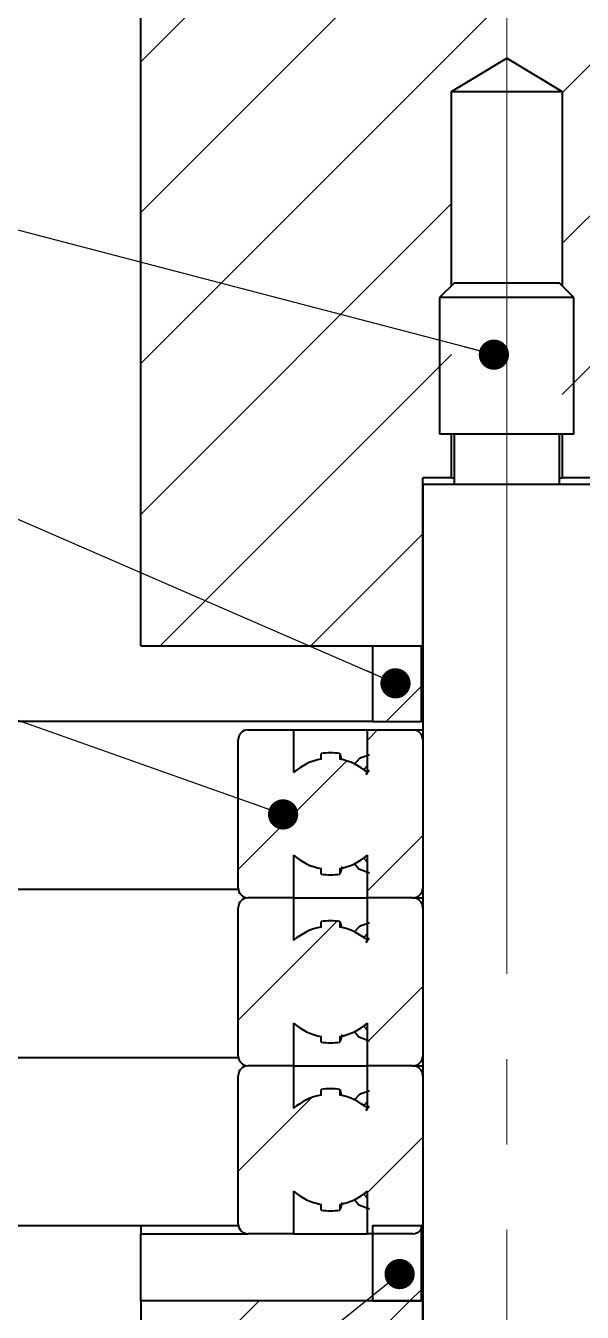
# Model space of a CAD drawing. Header units: millimetres. Extents: x 0 to 1189, y 0 to 841.
# Drawn here: x 119.07 to 135.65, y 664.51 to 702.8 of the extents above; entities that cross this region are included whole.
import ezdxf

# ---------------------------------------------------------------- set-up
doc = ezdxf.new("R2010")
doc.units = ezdxf.units.MM
doc.linetypes.add('CENTERX2', pattern=[20.32, 12.7, -2.54, 2.54, -2.54])
doc.dimstyles.new('SLDDIMSTYLE0', dxfattribs={"dimtxt": 0, "dimasz": 0.9, "dimexe": 0, "dimexo": 0.0625, "dimgap": 0, "dimtad": 0, "dimtih": 1, "dimtoh": 1, "dimdec": 0, "dimrnd": 1e-09, "dimzin": 0, "dimdsep": 46, "dimtxsty": 'Standard', "dimblk1": 'DOT', "dimblk2": 'DOT', "dimsah": 1, "dimcen": 0.09, "dimadec": 0, "dimazin": 0, "dimtfac": 0.9, "dimtdec": 0, "dimtofl": 0, "dimtmove": 0, "dimatfit": 3, "dimldrblk": 'DOT', "dimfxl": 1, "dimfrac": 2, "dimtolj": 1, "dimtzin": 0, "dimarcsym": 0})

# ---------------------------------------------------------------- blocks, each defined once
blk = doc.blocks.new('_DOT')
at = {"color": 0, "linetype": 'ByBlock', "lineweight": -2}
blk.add_line((-0.5, 0), (-1, 0), dxfattribs=at)
at = {"color": 0, "linetype": 'ByBlock', "const_width": 0.5}
blk.add_lwpolyline([(-0.25, 0, 1), (0.25, 0, 1)], format="xyb", close=True, dxfattribs=at)

msp = doc.modelspace()

# ---------------------------------------------------------------- hatches: boundary and pattern name
at = {"linetype": 'Continuous', "lineweight": 0}
h = msp.add_hatch(dxfattribs=at)
h.set_pattern_fill('ANSI31', style=0)
edge = h.paths.add_edge_path(flags=0)
edge.add_line((143.083, 684.342), (143.083, 715.33))
edge.add_spline(control_points=[(143.083, 715.33), (142.745, 715.578), (139.853, 717.622), (136.4, 719.353), (133.156, 720.592)], knot_values=[0.814522, 0.814522, 0.814522, 0.814522, 0.819404, 0.855395, 0.855395, 0.855395, 0.855395], weights=[1, 1, 1, 1, 1], degree=3, periodic=0)
edge.add_line((133.156, 720.592), (127.495, 720.592))
edge.add_line((127.495, 720.592), (127.495, 708.342))
edge.add_line((127.495, 708.342), (122.501, 708.342))
edge.add_line((122.501, 708.342), (122.501, 684.342))
edge.add_line((122.501, 684.342), (130.901, 684.342))
edge.add_line((130.901, 684.342), (130.901, 689.342))
edge.add_line((130.901, 689.342), (131.751, 689.342))
edge.add_line((131.751, 689.342), (131.751, 700.842))
edge.add_line((131.751, 700.842), (133.401, 701.833))
edge.add_line((133.401, 701.833), (135.051, 700.842))
edge.add_line((135.051, 700.842), (135.051, 689.342))
edge.add_line((135.051, 689.342), (135.901, 689.342))
edge.add_line((135.901, 689.342), (135.901, 684.342))
edge.add_line((135.901, 684.342), (143.083, 684.342))
h = msp.add_hatch(dxfattribs=at)
h.set_pattern_fill('ANSI31', style=0)
edge = h.paths.add_edge_path(flags=0)
edge.add_spline(control_points=[(159.556, 663.592), (159.409, 662.775), (159.236, 661.966), (159.038, 661.17)], knot_values=[0, 0, 0, 0, 0.002519, 0.002519, 0.002519, 0.002519], weights=[1, 1, 1, 1], degree=3, periodic=0)
edge.add_spline(control_points=[(159.038, 661.17), (157.808, 656.238), (155.094, 650.738), (150.384, 646.323), (149.517, 645.592)], knot_values=[0.424016, 0.424016, 0.424016, 0.424016, 0.487088, 0.50032, 0.50032, 0.50032, 0.50032], weights=[1, 1, 1, 1, 1], degree=3, periodic=0)
edge.add_spline(control_points=[(149.517, 645.592), (149.887, 645.903), (150.263, 646.235), (150.643, 646.587), (152.085, 647.925), (153.595, 649.616), (154.905, 651.592)], knot_values=[0, 0, 0, 0, 0.002068, 0.002068, 0.002068, 0.010023, 0.010023, 0.010023, 0.010023], weights=[1, 1, 1, 1, 1, 1, 1], degree=3, periodic=0)
edge.add_spline(control_points=[(154.905, 651.592), (154.905, 651.592), (154.906, 651.593), (154.906, 651.593)], knot_values=[0, 0, 0, 0, 0.000002, 0.000002, 0.000002, 0.000002], weights=[1, 1, 1, 1], degree=3, periodic=0)
edge.add_spline(control_points=[(154.906, 651.593), (155.302, 652.191), (155.68, 652.812), (156.036, 653.452), (157.411, 655.922), (158.462, 658.725), (159.14, 661.592)], knot_values=[0, 0, 0, 0, 0.002309, 0.002309, 0.002309, 0.011336, 0.011336, 0.011336, 0.011336], weights=[1, 1, 1, 1, 1, 1, 1], degree=3, periodic=0)
edge.add_spline(control_points=[(159.14, 661.592), (158.294, 658.018), (156.926, 654.641), (154.905, 651.592)], knot_values=[0.422221, 0.422221, 0.422221, 0.422221, 0.467719, 0.467719, 0.467719, 0.467719], weights=[1, 1, 1, 1], degree=3, periodic=0)
edge.add_spline(control_points=[(154.905, 651.592), (158.741, 657.377), (160.224, 664.346), (160.251, 671.592)], knot_values=[0.532281, 0.532281, 0.532281, 0.532281, 0.618617, 0.618617, 0.618617, 0.618617], weights=[1, 1, 1, 1], degree=3, periodic=0)
edge.add_spline(control_points=[(160.251, 671.592), (160.27, 676.79), (159.555, 682.007), (158.44, 687.067), (157.216, 692.615), (155.603, 698.176), (153.121, 703.152), (151.651, 706.097), (149.811, 708.853), (147.738, 711.136), (145.667, 713.416), (143.333, 715.273), (141.077, 716.695), (138.256, 718.474), (135.506, 719.695), (133.156, 720.592)], knot_values=[0, 0, 0, 0, 0.015594, 0.015594, 0.015594, 0.032713, 0.032713, 0.032713, 0.042832, 0.042832, 0.042832, 0.05294, 0.05294, 0.05294, 0.06558, 0.06558, 0.06558, 0.06558], weights=[1, 1, 1, 1, 1, 1, 1, 1, 1, 1, 1, 1, 1, 1, 1, 1], degree=3, periodic=0)
edge.add_spline(control_points=[(133.156, 720.592), (136.4, 719.353), (139.853, 717.622), (142.745, 715.578), (143.083, 715.33)], knot_values=[0.144605, 0.144605, 0.144605, 0.144605, 0.180596, 0.185478, 0.185478, 0.185478, 0.185478], weights=[1, 1, 1, 1, 1], degree=3, periodic=0)
edge.add_spline(control_points=[(143.083, 715.33), (144.616, 714.202), (146.412, 712.662), (148.136, 710.69), (149.795, 708.792), (151.41, 706.439), (152.757, 703.864), (155.857, 697.938), (157.813, 690.851), (159.082, 683.877), (160.229, 677.575), (160.704, 670.931), (159.724, 664.592)], knot_values=[0, 0, 0, 0, 0.009645, 0.009645, 0.009645, 0.018918, 0.018918, 0.018918, 0.040539, 0.040539, 0.040539, 0.060092, 0.060092, 0.060092, 0.060092], weights=[1, 1, 1, 1, 1, 1, 1, 1, 1, 1, 1, 1, 1], degree=3, periodic=0)
edge.add_spline(control_points=[(159.724, 664.592), (159.672, 664.255), (159.616, 663.922), (159.556, 663.592)], knot_values=[0, 0, 0, 0, 0.001187, 0.001187, 0.001187, 0.001187], weights=[1, 1, 1, 1], degree=3, periodic=0)
edge = h.paths.add_edge_path(flags=0)
edge.add_spline(control_points=[(148.033, 710.807), (148.244, 710.568), (148.452, 710.324), (148.654, 710.082), (149.021, 709.64), (149.373, 709.19), (149.682, 708.777), (149.877, 708.517), (150.059, 708.265), (150.207, 708.055), (150.301, 707.922), (150.383, 707.804), (150.441, 707.72), (150.481, 707.662), (150.51, 707.619), (150.524, 707.6), (150.539, 707.577), (150.534, 707.584), (150.511, 707.619), (150.487, 707.653), (150.445, 707.714), (150.391, 707.792), (150.315, 707.902), (150.214, 708.047), (150.101, 708.204), (149.953, 708.412), (149.781, 708.647), (149.598, 708.889), (149.27, 709.324), (148.897, 709.794), (148.509, 710.254), (148.13, 710.705), (147.723, 711.16), (147.323, 711.584), (147.031, 711.894), (146.734, 712.194), (146.465, 712.458), (146.269, 712.65), (146.083, 712.826), (145.93, 712.969), (145.825, 713.067), (145.734, 713.151), (145.667, 713.212), (145.602, 713.271), (145.558, 713.311), (145.541, 713.326), (145.522, 713.343), (145.536, 713.331), (145.58, 713.291), (145.624, 713.251), (145.698, 713.184), (145.792, 713.097), (145.907, 712.991), (146.054, 712.854), (146.214, 712.701), (146.416, 712.507), (146.645, 712.283), (146.877, 712.047), (147.255, 711.663), (147.654, 711.236), (148.033, 710.807)], knot_values=[0, 0, 0, 0, 0.000958, 0.000958, 0.000958, 0.002721, 0.002721, 0.002721, 0.003828, 0.003828, 0.003828, 0.004525, 0.004525, 0.004525, 0.005003, 0.005003, 0.005003, 0.00555, 0.00555, 0.00555, 0.00609, 0.00609, 0.00609, 0.006855, 0.006855, 0.006855, 0.007866, 0.007866, 0.007866, 0.009699, 0.009699, 0.009699, 0.011497, 0.011497, 0.011497, 0.012809, 0.012809, 0.012809, 0.01376, 0.01376, 0.01376, 0.014411, 0.014411, 0.014411, 0.01504, 0.01504, 0.01504, 0.015732, 0.015732, 0.015732, 0.016419, 0.016419, 0.016419, 0.017259, 0.017259, 0.017259, 0.01832, 0.01832, 0.01832, 0.020055, 0.020055, 0.020055, 0.020055], weights=[1, 1, 1, 1, 1, 1, 1, 1, 1, 1, 1, 1, 1, 1, 1, 1, 1, 1, 1, 1, 1, 1, 1, 1, 1, 1, 1, 1, 1, 1, 1, 1, 1, 1, 1, 1, 1, 1, 1, 1, 1, 1, 1, 1, 1, 1, 1, 1, 1, 1, 1, 1, 1, 1, 1, 1, 1, 1, 1, 1, 1], degree=3, periodic=0)
h = msp.add_hatch(dxfattribs=at)
h.set_pattern_fill('ANSI31', style=0)
h.paths.add_polyline_path([(129.401, 684.342), (129.401, 682.092), (130.851, 682.092), (130.851, 684.342)], flags=0)
h = msp.add_hatch(dxfattribs=at)
h.set_pattern_fill('ANSI31', style=0)
edge = h.paths.add_edge_path(flags=0)
edge.add_arc((128.151, 679.342), 1.65, 48.1897, 80.4059)
edge.add_line((128.426, 680.969), (128.426, 681.136))
edge.add_arc((128.151, 679.342), 1.815, 81.2853, 98.7147)
edge.add_line((127.876, 681.136), (127.876, 680.969))
edge.add_arc((128.151, 679.342), 1.65, 99.5941, 131.8103)
edge.add_line((127.051, 680.572), (127.051, 681.842))
edge.add_line((127.051, 681.842), (125.701, 681.842))
edge.add_arc((125.701, 681.542), 0.3, 90, 180)
edge.add_line((125.401, 681.542), (125.401, 677.142))
edge.add_arc((125.701, 677.142), 0.3, 180, 270)
edge.add_line((125.701, 676.842), (127.051, 676.842))
edge.add_line((127.051, 676.842), (127.051, 678.112))
edge.add_arc((128.151, 679.342), 1.65, 228.1897, 260.4059)
edge.add_line((127.876, 677.715), (127.876, 677.548))
edge.add_arc((128.151, 679.342), 1.815, 261.2853, 278.7147)
edge.add_line((128.426, 677.548), (128.426, 677.715))
edge.add_arc((128.151, 679.342), 1.65, 279.5941, 311.8103)
edge.add_line((129.251, 678.112), (129.251, 676.842))
edge.add_line((129.251, 676.842), (130.601, 676.842))
edge.add_arc((130.601, 677.142), 0.3, 270, 360)
edge.add_line((130.901, 677.142), (130.901, 681.542))
edge.add_arc((130.601, 681.542), 0.3, 0, 90)
edge.add_line((130.601, 681.842), (129.251, 681.842))
edge.add_line((129.251, 681.842), (129.251, 680.572))
h = msp.add_hatch(dxfattribs=at)
h.set_pattern_fill('ANSI31', style=0)
edge = h.paths.add_edge_path(flags=0)
edge.add_arc((128.151, 674.342), 1.65, 48.1897, 80.4059)
edge.add_line((128.426, 675.969), (128.426, 676.136))
edge.add_arc((128.151, 674.342), 1.815, 81.2853, 98.7147)
edge.add_line((127.876, 676.136), (127.876, 675.969))
edge.add_arc((128.151, 674.342), 1.65, 99.5941, 131.8103)
edge.add_line((127.051, 675.572), (127.051, 676.842))
edge.add_line((127.051, 676.842), (125.701, 676.842))
edge.add_arc((125.701, 676.542), 0.3, 90, 180)
edge.add_line((125.401, 676.542), (125.401, 672.142))
edge.add_arc((125.701, 672.142), 0.3, 180, 270)
edge.add_line((125.701, 671.842), (127.051, 671.842))
edge.add_line((127.051, 671.842), (127.051, 673.112))
edge.add_arc((128.151, 674.342), 1.65, 228.1897, 260.4059)
edge.add_line((127.876, 672.715), (127.876, 672.548))
edge.add_arc((128.151, 674.342), 1.815, 261.2853, 278.7147)
edge.add_line((128.426, 672.548), (128.426, 672.715))
edge.add_arc((128.151, 674.342), 1.65, 279.5941, 311.8103)
edge.add_line((129.251, 673.112), (129.251, 671.842))
edge.add_line((129.251, 671.842), (130.601, 671.842))
edge.add_arc((130.601, 672.142), 0.3, 270, 360)
edge.add_line((130.901, 672.142), (130.901, 676.542))
edge.add_arc((130.601, 676.542), 0.3, 0, 90)
edge.add_line((130.601, 676.842), (129.251, 676.842))
edge.add_line((129.251, 676.842), (129.251, 675.572))
h = msp.add_hatch(dxfattribs=at)
h.set_pattern_fill('ANSI31', style=0)
edge = h.paths.add_edge_path(flags=0)
edge.add_arc((128.151, 669.342), 1.65, 48.1897, 80.4059)
edge.add_line((128.426, 670.969), (128.426, 671.136))
edge.add_arc((128.151, 669.342), 1.815, 81.2853, 98.7147)
edge.add_line((127.876, 671.136), (127.876, 670.969))
edge.add_arc((128.151, 669.342), 1.65, 99.5941, 131.8103)
edge.add_line((127.051, 670.572), (127.051, 671.842))
edge.add_line((127.051, 671.842), (125.701, 671.842))
edge.add_arc((125.701, 671.542), 0.3, 90, 180)
edge.add_line((125.401, 671.542), (125.401, 667.142))
edge.add_arc((125.701, 667.142), 0.3, 180, 270)
edge.add_line((125.701, 666.842), (127.051, 666.842))
edge.add_line((127.051, 666.842), (127.051, 668.112))
edge.add_arc((128.151, 669.342), 1.65, 228.1897, 260.4059)
edge.add_line((127.876, 667.715), (127.876, 667.548))
edge.add_arc((128.151, 669.342), 1.815, 261.2853, 278.7147)
edge.add_line((128.426, 667.548), (128.426, 667.715))
edge.add_arc((128.151, 669.342), 1.65, 279.5941, 311.8103)
edge.add_line((129.251, 668.112), (129.251, 666.842))
edge.add_line((129.251, 666.842), (130.601, 666.842))
edge.add_arc((130.601, 667.142), 0.3, 270, 360)
edge.add_line((130.901, 667.142), (130.901, 671.542))
edge.add_arc((130.601, 671.542), 0.3, 0, 90)
edge.add_line((130.601, 671.842), (129.251, 671.842))
edge.add_line((129.251, 671.842), (129.251, 670.572))
h = msp.add_hatch(dxfattribs=at)
h.set_pattern_fill('ANSI31', style=0)
h.paths.add_polyline_path([(129.401, 667.092), (129.401, 664.842), (130.851, 664.842), (130.851, 667.092)], flags=0)
h = msp.add_hatch(dxfattribs=at)
h.set_pattern_fill('ANSI31', style=0)
h.paths.add_polyline_path([(122.501, 651.592), (128.501, 651.592), (128.501, 661.342), (130.901, 661.342), (130.901, 664.842), (122.501, 664.842)], flags=0)

# ---------------------------------------------------------------- linework, layer by layer
at = {"color": 7, "linetype": 'Continuous', "lineweight": 40}
for p, q in [((122.501, 684.342), (122.501, 708.342)), ((131.751, 700.842), (133.401, 701.833)), ((133.401, 701.833), (135.051, 700.842)), ((131.751, 695.062), (131.751, 700.842)), ((131.751, 700.842), (135.051, 700.842)), ((135.051, 700.842), (135.051, 695.062)), ((131.831, 695.142), (131.401, 694.712)), ((134.972, 695.142), (131.831, 695.142)), ((135.401, 694.712), (134.972, 695.142)), ((131.401, 694.712), (131.401, 690.642)), ((133.401, 694.712), (131.401, 694.712)), ((135.401, 694.712), (133.401, 694.712)), ((135.401, 690.642), (135.401, 694.712)), ((133.401, 690.642), (131.401, 690.642)), ((131.751, 689.342), (131.751, 690.642)), ((131.831, 690.642), (131.831, 689.142)), ((135.401, 690.642), (133.401, 690.642)), ((134.972, 689.142), (134.972, 690.642)), ((135.051, 690.642), (135.051, 689.342)), ((131.751, 689.342), (130.901, 689.342)), ((130.901, 684.342), (130.901, 689.342)), ((131.751, 689.342), (131.831, 689.342)), ((134.972, 689.342), (135.051, 689.342)), ((135.901, 689.342), (135.051, 689.342)), ((130.901, 689.142), (130.901, 662.842)), ((133.401, 689.142), (130.901, 689.142)), ((135.901, 689.142), (133.401, 689.142)), ((122.501, 684.342), (130.901, 684.342)), ((129.401, 684.342), (129.401, 682.092)), ((129.401, 684.342), (130.851, 684.342)), ((130.851, 684.342), (130.851, 682.092)), ((129.401, 682.092), (78.663, 682.092)), ((129.401, 682.092), (130.851, 682.092)), ((130.901, 682.092), (130.851, 682.092)), ((125.701, 681.842), (127.051, 681.842)), ((127.051, 681.842), (127.051, 680.572)), ((127.051, 681.842), (129.251, 681.842)), ((129.251, 680.572), (129.251, 681.842)), ((129.251, 681.842), (130.601, 681.842)), ((130.601, 681.842), (130.886, 681.842)), ((125.401, 677.142), (125.401, 681.542)), ((130.901, 681.542), (130.901, 677.142)), ((127.876, 680.969), (127.876, 681.136)), ((128.426, 681.136), (128.426, 680.969)), ((129.219, 680.515), (129.3, 680.647)), ((127.051, 678.112), (127.051, 676.842)), ((129.251, 676.842), (129.251, 678.112)), ((127.876, 677.548), (127.876, 677.715)), ((128.426, 677.715), (128.426, 677.548)), ((125.406, 677.092), (78.663, 677.092)), ((127.051, 676.842), (125.701, 676.842)), ((127.051, 676.842), (129.251, 676.842)), ((127.051, 676.842), (127.051, 675.572)), ((130.601, 676.842), (129.251, 676.842)), ((129.251, 675.572), (129.251, 676.842)), ((130.601, 676.842), (130.901, 676.842)), ((125.401, 672.142), (125.401, 676.542)), ((130.901, 676.542), (130.901, 672.142)), ((127.876, 675.969), (127.876, 676.136)), ((128.426, 676.136), (128.426, 675.969)), ((129.219, 675.515), (129.3, 675.647)), ((127.051, 673.112), (127.051, 671.842)), ((129.251, 671.842), (129.251, 673.112)), ((127.876, 672.548), (127.876, 672.715)), ((128.426, 672.715), (128.426, 672.548)), ((78.663, 672.092), (125.406, 672.092)), ((127.051, 671.842), (125.701, 671.842)), ((127.051, 671.842), (129.251, 671.842)), ((127.051, 671.842), (127.051, 670.572)), ((130.601, 671.842), (129.251, 671.842)), ((129.251, 670.572), (129.251, 671.842)), ((130.601, 671.842), (130.886, 671.842)), ((125.401, 667.142), (125.401, 671.542)), ((130.901, 671.542), (130.901, 667.142)), ((127.876, 670.969), (127.876, 671.136)), ((128.426, 671.136), (128.426, 670.969)), ((129.219, 670.515), (129.3, 670.647)), ((127.051, 668.112), (127.051, 666.842)), ((129.251, 666.842), (129.251, 668.112)), ((127.876, 667.548), (127.876, 667.715)), ((128.426, 667.715), (128.426, 667.548)), ((78.663, 667.092), (125.406, 667.092)), ((122.501, 667.092), (122.501, 666.842)), ((122.501, 664.842), (122.501, 666.842)), ((127.051, 666.842), (125.701, 666.842)), ((127.051, 666.842), (129.251, 666.842)), ((130.601, 666.842), (129.251, 666.842)), ((129.401, 667.092), (129.401, 664.842)), ((129.401, 667.092), (130.851, 667.092)), ((130.851, 667.092), (130.851, 664.842)), ((122.501, 664.842), (122.501, 651.592)), ((130.901, 664.842), (122.501, 664.842)), ((129.401, 664.842), (130.851, 664.842)), ((130.901, 661.342), (130.901, 664.842))]:
    msp.add_line(p, q, dxfattribs=at)
at = {"color": 7, "linetype": 'CENTERX2', "lineweight": 0}
for p, q in [((133.401, 654.263), (133.401, 703.933)), ((133.401, 694.712), (133.401, 697.142)), ((133.401, 690.642), (133.401, 694.712)), ((133.401, 687.142), (133.401, 690.642)), ((133.401, 659.342), (133.401, 664.842))]:
    msp.add_line(p, q, dxfattribs=at)
at = {"color": 8, "linetype": 'Continuous', "lineweight": 40}
msp.add_line((122.501, 666.842), (125.701, 666.842), dxfattribs=at)
at = {"color": 7, "linetype": 'Continuous', "lineweight": 40, "flags": 128}
for points in [[(128.426, 681.136), (128.448, 681.072), (128.484, 680.954)], [(129.316, 681.101), (129.018, 680.992), (128.846, 680.805)], [(129.147, 680.633), (129.17, 680.692), (129.251, 680.782)], [(128.864, 677.859), (128.997, 677.706), (129.312, 677.581)], [(129.251, 677.9), (129.157, 678.013), (129.149, 678.034)], [(128.499, 677.776), (128.439, 677.586), (128.426, 677.548)], [(128.426, 676.136), (128.448, 676.072), (128.484, 675.954)], [(129.316, 676.101), (129.018, 675.992), (128.846, 675.805)], [(129.147, 675.633), (129.17, 675.692), (129.251, 675.782)], [(129.251, 672.9), (129.157, 673.013), (129.149, 673.034)], [(128.499, 672.776), (128.439, 672.586), (128.426, 672.548)], [(128.864, 672.859), (128.997, 672.706), (129.312, 672.581)], [(128.426, 671.136), (128.448, 671.072), (128.484, 670.954)], [(129.316, 671.101), (129.018, 670.992), (128.846, 670.805)], [(129.147, 670.633), (129.17, 670.692), (129.251, 670.782)], [(129.251, 667.9), (129.157, 668.013), (129.149, 668.034)], [(128.499, 667.776), (128.439, 667.586), (128.426, 667.548)], [(128.864, 667.859), (128.997, 667.706), (129.312, 667.581)]]:
    msp.add_lwpolyline(points, dxfattribs=at)
at = {"color": 7, "linetype": 'Continuous', "lineweight": 40}
for centre, radius, start, end in [((125.701, 681.542), 0.3, 90, 180), ((130.601, 681.542), 0.3, 0, 90), ((128.151, 679.342), 1.65, 99.5941, 131.8103), ((128.151, 679.342), 1.815, 81.2853, 98.7147), ((128.151, 679.342), 1.65, 48.1897, 80.4059), ((128.151, 679.342), 1.65, 228.1897, 260.4059), ((128.151, 679.342), 1.65, 279.5941, 311.8103), ((128.151, 679.342), 1.815, 261.2853, 278.7147), ((125.701, 677.142), 0.3, 180, 270), ((130.601, 677.142), 0.3, 270, 0), ((125.701, 676.542), 0.3, 90, 180), ((130.601, 676.542), 0.3, 0, 90), ((128.151, 674.342), 1.65, 99.5941, 131.8103), ((128.151, 674.342), 1.815, 81.2853, 98.7147), ((128.151, 674.342), 1.65, 48.1897, 80.4059), ((128.151, 674.342), 1.65, 228.1897, 260.4059), ((128.151, 674.342), 1.65, 279.5941, 311.8103), ((128.151, 674.342), 1.815, 261.2853, 278.7147), ((125.701, 672.142), 0.3, 180, 270), ((130.601, 672.142), 0.3, 270, 0), ((125.701, 671.542), 0.3, 90, 180), ((130.601, 671.542), 0.3, 0, 90), ((128.151, 669.342), 1.65, 99.5941, 131.8103), ((128.151, 669.342), 1.815, 81.2853, 98.7147), ((128.151, 669.342), 1.65, 48.1897, 80.4059), ((128.151, 669.342), 1.65, 228.1897, 260.4059), ((128.151, 669.342), 1.65, 279.5941, 311.8103), ((128.151, 669.342), 1.815, 261.2853, 278.7147), ((125.701, 667.142), 0.3, 180, 270), ((130.601, 667.142), 0.3, 270, 0)]:
    msp.add_arc(centre, radius, start, end, dxfattribs=at)

# ---------------------------------------------------------------- leaders
at = {"color": 7, "linetype": 'Continuous', "lineweight": 0}
for points in [[(126.74, 679.325), (76.452, 697.125), (65.262, 697.125)], [(130.088, 683.226), (98.053, 697.125), (86.864, 697.125)], [(133.019, 693.01), (117.254, 697.125), (106.054, 697.125)], [(130.211, 665.642), (98.053, 639.892), (80.464, 639.892)]]:
    msp.add_leader(points, dimstyle='SLDDIMSTYLE0', dxfattribs=at)

doc.saveas('drawing.dxf')
